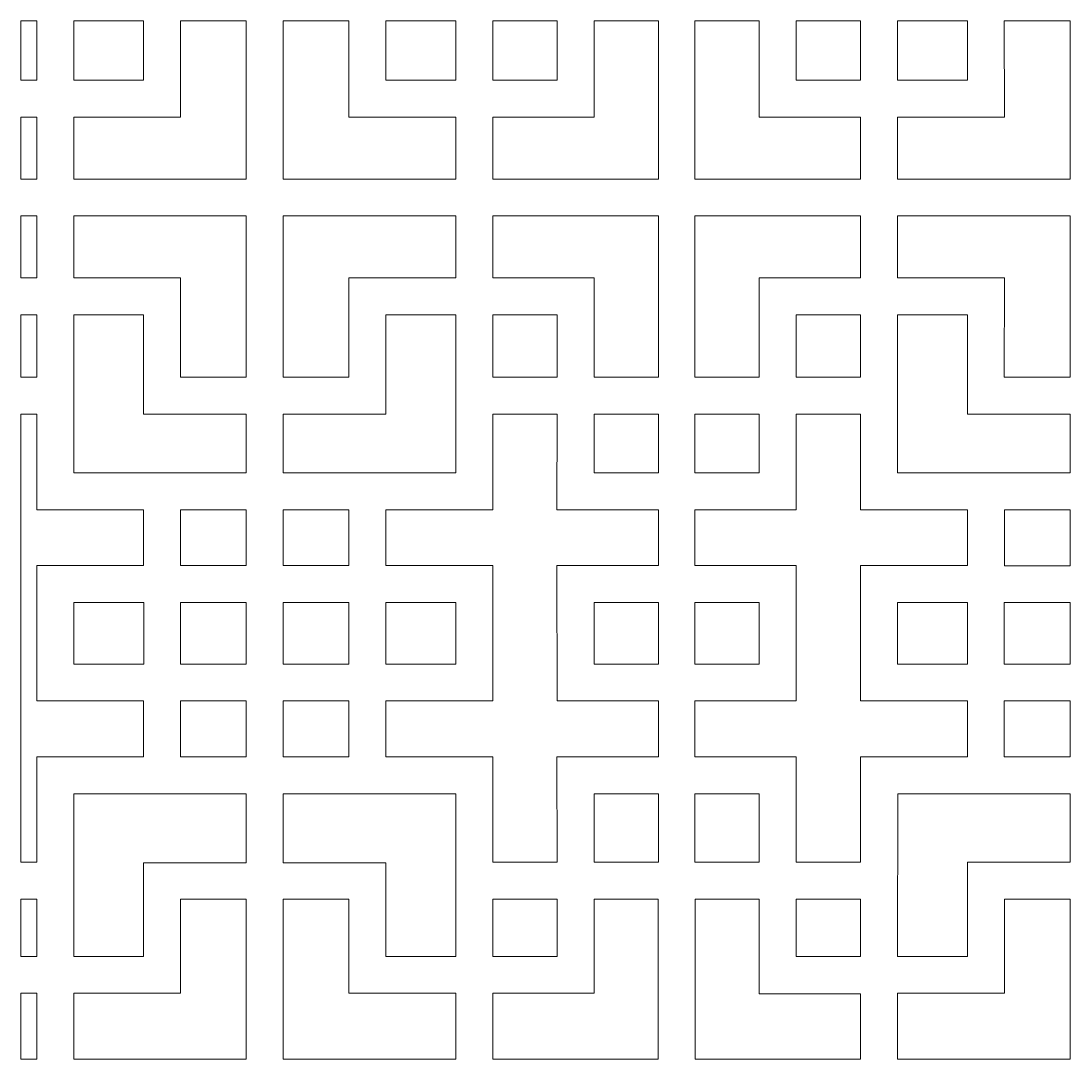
# Model space of a CAD drawing. Header units: centimetres. Extents: x -158 to 158, y -172 to 172.
# Drawn here: x 30.2 to 93.3, y 103.9 to 166.3 of the extents above; entities that cross this region are included whole.
import ezdxf

# ---------------------------------------------------------------- set-up
doc = ezdxf.new("R2010")
doc.units = ezdxf.units.CM
doc.header["$MEASUREMENT"] = 0
doc.layers.add('layer 1', color=7, linetype='Continuous')

msp = doc.modelspace()

# ---------------------------------------------------------------- linework, layer by layer
at = {"layer": 'layer 1', "color": 250, "lineweight": 9}
for points, knots in [([(31.19486, 166.28596), (31.19486, 166.28596), (31.19486, 162.72122), (31.19486, 162.72122), (31.19486, 162.72122), (31.19486, 162.72122), (30.24929, 162.72121), (30.24929, 162.72121), (30.24929, 162.72121), (30.24929, 162.72121), (30.24929, 166.28596), (30.24929, 166.28596), (30.24929, 166.28596), (30.24929, 166.28596), (31.19486, 166.28596), (31.19486, 166.28596)], [0, 0, 0, 0, 0.2, 0.2, 0.2, 0.2, 0.4, 0.4, 0.4, 0.4, 0.6, 0.6, 0.6, 0.6, 1, 1, 1, 1]), ([(37.61953, 166.28596), (37.61953, 166.28596), (37.61953, 162.72122), (37.61953, 162.72122), (37.61953, 162.72122), (37.61953, 162.72122), (33.41973, 162.72122), (33.41973, 162.72122), (33.41973, 162.72122), (33.41973, 162.72122), (33.41973, 166.28596), (33.41973, 166.28596), (33.41973, 166.28596), (33.41973, 166.28596), (37.61953, 166.28596), (37.61953, 166.28596)], [0, 0, 0, 0, 0.2, 0.2, 0.2, 0.2, 0.4, 0.4, 0.4, 0.4, 0.6, 0.6, 0.6, 0.6, 1, 1, 1, 1]), ([(43.79117, 166.28596), (43.79117, 166.28596), (43.79117, 156.78411), (43.79117, 156.78411), (43.79117, 156.78411), (43.79117, 156.78411), (33.41973, 156.78411), (33.41973, 156.78411), (33.41973, 156.78411), (33.41973, 156.78411), (33.41973, 160.49943), (33.41973, 160.49943), (33.41973, 160.49943), (33.41973, 160.49943), (39.84441, 160.49943), (39.84441, 160.49943), (39.84441, 160.49943), (39.84441, 160.49943), (39.84143, 166.28596), (39.84143, 166.28596), (39.84143, 166.28596), (39.84143, 166.28596), (43.79117, 166.28596), (43.79117, 166.28596)], [0, 0, 0, 0, 0.14285714, 0.14285714, 0.14285714, 0.14285714, 0.28571429, 0.28571429, 0.28571429, 0.28571429, 0.42857143, 0.42857143, 0.42857143, 0.42857143, 0.57142857, 0.57142857, 0.57142857, 0.57142857, 0.71428571, 0.71428571, 0.71428571, 0.71428571, 1, 1, 1, 1]), ([(49.96218, 166.28596), (49.96218, 166.28596), (49.95918, 160.49943), (49.95918, 160.49943), (49.95918, 160.49943), (49.95918, 160.49943), (56.38386, 160.49943), (56.38386, 160.49943), (56.38386, 160.49943), (56.38386, 160.49943), (56.38386, 156.78411), (56.38386, 156.78411), (56.38386, 156.78411), (56.38386, 156.78411), (46.01242, 156.78411), (46.01242, 156.78411), (46.01242, 156.78411), (46.01242, 156.78411), (46.01242, 166.28596), (46.01242, 166.28596), (46.01242, 166.28596), (46.01242, 166.28596), (49.96218, 166.28596), (49.96218, 166.28596)], [0, 0, 0, 0, 0.14285714, 0.14285714, 0.14285714, 0.14285714, 0.28571429, 0.28571429, 0.28571429, 0.28571429, 0.42857143, 0.42857143, 0.42857143, 0.42857143, 0.57142857, 0.57142857, 0.57142857, 0.57142857, 0.71428571, 0.71428571, 0.71428571, 0.71428571, 1, 1, 1, 1]), ([(56.38386, 166.28596), (56.38386, 166.28596), (56.38386, 162.72122), (56.38386, 162.72122), (56.38386, 162.72122), (56.38386, 162.72122), (52.18406, 162.72122), (52.18406, 162.72122), (52.18406, 162.72122), (52.18406, 162.72122), (52.18405, 166.28596), (52.18405, 166.28596), (52.18405, 166.28596), (52.18405, 166.28596), (56.38386, 166.28596), (56.38386, 166.28596)], [0, 0, 0, 0, 0.2, 0.2, 0.2, 0.2, 0.4, 0.4, 0.4, 0.4, 0.6, 0.6, 0.6, 0.6, 1, 1, 1, 1]), ([(68.5605, 166.28596), (68.5605, 166.28596), (68.5605, 156.78411), (68.5605, 156.78411), (68.5605, 156.78411), (68.5605, 156.78411), (58.60873, 156.78411), (58.60873, 156.78411), (58.60873, 156.78411), (58.60873, 156.78411), (58.60873, 160.49943), (58.60873, 160.49943), (58.60873, 160.49943), (58.60873, 160.49943), (64.69705, 160.49943), (64.69705, 160.49943), (64.69705, 160.49943), (64.69705, 160.49943), (64.69407, 166.28596), (64.69407, 166.28596), (64.69407, 166.28596), (64.69407, 166.28596), (68.5605, 166.28596), (68.5605, 166.28596)], [0, 0, 0, 0, 0.14285714, 0.14285714, 0.14285714, 0.14285714, 0.28571429, 0.28571429, 0.28571429, 0.28571429, 0.42857143, 0.42857143, 0.42857143, 0.42857143, 0.57142857, 0.57142857, 0.57142857, 0.57142857, 0.71428571, 0.71428571, 0.71428571, 0.71428571, 1, 1, 1, 1]), ([(62.47526, 166.28596), (62.47526, 166.28596), (62.47526, 162.72122), (62.47526, 162.72122), (62.47526, 162.72122), (62.47526, 162.72122), (58.60873, 162.72122), (58.60873, 162.72122), (58.60873, 162.72122), (58.60873, 162.72122), (58.60873, 166.28596), (58.60873, 166.28596), (58.60873, 166.28596), (58.60873, 166.28596), (62.47526, 166.28596), (62.47526, 166.28596)], [0, 0, 0, 0, 0.2, 0.2, 0.2, 0.2, 0.4, 0.4, 0.4, 0.4, 0.6, 0.6, 0.6, 0.6, 1, 1, 1, 1]), ([(74.62106, 166.28596), (74.62106, 166.28596), (74.62105, 160.49943), (74.62105, 160.49943), (74.62105, 160.49943), (74.62105, 160.49943), (80.70937, 160.49943), (80.70937, 160.49943), (80.70937, 160.49943), (80.70937, 160.49943), (80.70937, 156.78411), (80.70937, 156.78411), (80.70937, 156.78411), (80.70937, 156.78411), (70.7576, 156.78411), (70.7576, 156.78411), (70.7576, 156.78411), (70.7576, 156.78411), (70.7576, 166.28596), (70.7576, 166.28596), (70.7576, 166.28596), (70.7576, 166.28596), (74.62106, 166.28596), (74.62106, 166.28596)], [0, 0, 0, 0, 0.14285714, 0.14285714, 0.14285714, 0.14285714, 0.28571429, 0.28571429, 0.28571429, 0.28571429, 0.42857143, 0.42857143, 0.42857143, 0.42857143, 0.57142857, 0.57142857, 0.57142857, 0.57142857, 0.71428571, 0.71428571, 0.71428571, 0.71428571, 1, 1, 1, 1]), ([(80.70936, 166.28596), (80.70936, 166.28596), (80.70937, 162.72122), (80.70937, 162.72122), (80.70937, 162.72122), (80.70937, 162.72122), (76.84284, 162.72122), (76.84284, 162.72122), (76.84284, 162.72122), (76.84284, 162.72122), (76.84284, 166.28596), (76.84284, 166.28596), (76.84284, 166.28596), (76.84284, 166.28596), (80.70936, 166.28596), (80.70936, 166.28596)], [0, 0, 0, 0, 0.2, 0.2, 0.2, 0.2, 0.4, 0.4, 0.4, 0.4, 0.6, 0.6, 0.6, 0.6, 1, 1, 1, 1]), ([(87.13403, 166.28596), (87.13403, 166.28596), (87.13405, 162.72122), (87.13405, 162.72122), (87.13405, 162.72122), (87.13405, 162.72122), (82.93425, 162.72122), (82.93425, 162.72122), (82.93425, 162.72122), (82.93425, 162.72122), (82.93675, 166.28596), (82.93675, 166.28596), (82.93675, 166.28596), (82.93675, 166.28596), (87.13403, 166.28596), (87.13403, 166.28596)], [0, 0, 0, 0, 0.2, 0.2, 0.2, 0.2, 0.4, 0.4, 0.4, 0.4, 0.6, 0.6, 0.6, 0.6, 1, 1, 1, 1]), ([(93.30572, 166.28596), (93.30572, 166.28596), (93.30568, 156.78411), (93.30568, 156.78411), (93.30568, 156.78411), (93.30568, 156.78411), (82.93425, 156.78411), (82.93425, 156.78411), (82.93425, 156.78411), (82.93425, 156.78411), (82.93425, 160.49943), (82.93425, 160.49943), (82.93425, 160.49943), (82.93425, 160.49943), (89.35891, 160.49943), (89.35891, 160.49943), (89.35891, 160.49943), (89.35891, 160.49943), (89.35595, 166.28596), (89.35595, 166.28596), (89.35595, 166.28596), (89.35595, 166.28596), (93.30572, 166.28596), (93.30572, 166.28596)], [0, 0, 0, 0, 0.14285714, 0.14285714, 0.14285714, 0.14285714, 0.28571429, 0.28571429, 0.28571429, 0.28571429, 0.42857143, 0.42857143, 0.42857143, 0.42857143, 0.57142857, 0.57142857, 0.57142857, 0.57142857, 0.71428571, 0.71428571, 0.71428571, 0.71428571, 1, 1, 1, 1]), ([(30.24929, 160.49933), (30.24929, 160.49933), (31.19486, 160.49943), (31.19486, 160.49943), (31.19486, 160.49943), (31.19486, 160.49943), (31.19486, 156.78411), (31.19486, 156.78411), (31.19486, 156.78411), (31.19486, 156.78411), (30.24929, 156.78411), (30.24929, 156.78411), (30.24929, 156.78411), (30.24929, 156.78411), (30.24929, 160.49933), (30.24929, 160.49933)], [0, 0, 0, 0, 0.2, 0.2, 0.2, 0.2, 0.4, 0.4, 0.4, 0.4, 0.6, 0.6, 0.6, 0.6, 1, 1, 1, 1]), ([(30.24929, 154.56339), (30.24929, 154.56339), (31.19486, 154.56325), (31.19486, 154.56325), (31.19486, 154.56325), (31.19486, 154.56325), (31.19486, 150.84793), (31.19486, 150.84793), (31.19486, 150.84793), (31.19486, 150.84793), (30.24929, 150.84793), (30.24929, 150.84793), (30.24929, 150.84793), (30.24929, 150.84793), (30.24929, 154.56339), (30.24929, 154.56339)], [0, 0, 0, 0, 0.2, 0.2, 0.2, 0.2, 0.4, 0.4, 0.4, 0.4, 0.6, 0.6, 0.6, 0.6, 1, 1, 1, 1]), ([(43.79117, 154.56325), (43.79117, 154.56325), (43.79117, 144.86761), (43.79117, 144.86761), (43.79117, 144.86761), (43.79117, 144.86761), (39.84132, 144.86761), (39.84132, 144.86761), (39.84132, 144.86761), (39.84132, 144.86761), (39.84441, 150.84793), (39.84441, 150.84793), (39.84441, 150.84793), (39.84441, 150.84793), (33.41973, 150.84793), (33.41973, 150.84793), (33.41973, 150.84793), (33.41973, 150.84793), (33.41973, 154.56325), (33.41973, 154.56325), (33.41973, 154.56325), (33.41973, 154.56325), (43.79117, 154.56325), (43.79117, 154.56325)], [0, 0, 0, 0, 0.14285714, 0.14285714, 0.14285714, 0.14285714, 0.28571429, 0.28571429, 0.28571429, 0.28571429, 0.42857143, 0.42857143, 0.42857143, 0.42857143, 0.57142857, 0.57142857, 0.57142857, 0.57142857, 0.71428571, 0.71428571, 0.71428571, 0.71428571, 1, 1, 1, 1]), ([(46.01242, 154.56325), (46.01242, 154.56325), (46.01242, 144.86761), (46.01242, 144.86761), (46.01242, 144.86761), (46.01242, 144.86761), (49.96227, 144.86761), (49.96227, 144.86761), (49.96227, 144.86761), (49.96227, 144.86761), (49.95918, 150.84793), (49.95918, 150.84793), (49.95918, 150.84793), (49.95918, 150.84793), (56.38386, 150.84793), (56.38386, 150.84793), (56.38386, 150.84793), (56.38386, 150.84793), (56.38386, 154.56325), (56.38386, 154.56325), (56.38386, 154.56325), (56.38386, 154.56325), (46.01242, 154.56325), (46.01242, 154.56325)], [0, 0, 0, 0, 0.14285714, 0.14285714, 0.14285714, 0.14285714, 0.28571429, 0.28571429, 0.28571429, 0.28571429, 0.42857143, 0.42857143, 0.42857143, 0.42857143, 0.57142857, 0.57142857, 0.57142857, 0.57142857, 0.71428571, 0.71428571, 0.71428571, 0.71428571, 1, 1, 1, 1]), ([(68.5605, 154.56325), (68.5605, 154.56325), (68.5605, 144.86761), (68.5605, 144.86761), (68.5605, 144.86761), (68.5605, 144.86761), (64.69396, 144.86761), (64.69396, 144.86761), (64.69396, 144.86761), (64.69396, 144.86761), (64.69705, 150.84793), (64.69705, 150.84793), (64.69705, 150.84793), (64.69705, 150.84793), (58.60873, 150.84793), (58.60873, 150.84793), (58.60873, 150.84793), (58.60873, 150.84793), (58.60873, 154.56325), (58.60873, 154.56325), (58.60873, 154.56325), (58.60873, 154.56325), (68.5605, 154.56325), (68.5605, 154.56325)], [0, 0, 0, 0, 0.14285714, 0.14285714, 0.14285714, 0.14285714, 0.28571429, 0.28571429, 0.28571429, 0.28571429, 0.42857143, 0.42857143, 0.42857143, 0.42857143, 0.57142857, 0.57142857, 0.57142857, 0.57142857, 0.71428571, 0.71428571, 0.71428571, 0.71428571, 1, 1, 1, 1]), ([(74.62105, 150.84793), (74.62105, 150.84793), (74.62105, 144.86761), (74.62105, 144.86761), (74.62105, 144.86761), (74.62105, 144.86761), (70.7576, 144.86761), (70.7576, 144.86761), (70.7576, 144.86761), (70.7576, 144.86761), (70.7576, 154.56325), (70.7576, 154.56325), (70.7576, 154.56325), (70.7576, 154.56325), (80.70937, 154.56325), (80.70937, 154.56325), (80.70937, 154.56325), (80.70937, 154.56325), (80.70937, 150.84793), (80.70937, 150.84793), (80.70937, 150.84793), (80.70937, 150.84793), (74.62105, 150.84793), (74.62105, 150.84793)], [0, 0, 0, 0, 0.14285714, 0.14285714, 0.14285714, 0.14285714, 0.28571429, 0.28571429, 0.28571429, 0.28571429, 0.42857143, 0.42857143, 0.42857143, 0.42857143, 0.57142857, 0.57142857, 0.57142857, 0.57142857, 0.71428571, 0.71428571, 0.71428571, 0.71428571, 1, 1, 1, 1]), ([(93.30568, 144.86761), (93.30568, 144.86761), (89.35584, 144.86761), (89.35584, 144.86761), (89.35584, 144.86761), (89.35584, 144.86761), (89.35891, 150.84793), (89.35891, 150.84793), (89.35891, 150.84793), (89.35891, 150.84793), (82.93425, 150.84793), (82.93425, 150.84793), (82.93425, 150.84793), (82.93425, 150.84793), (82.93425, 154.56325), (82.93425, 154.56325), (82.93425, 154.56325), (82.93425, 154.56325), (93.30568, 154.56325), (93.30568, 154.56325), (93.30568, 154.56325), (93.30568, 154.56325), (93.30568, 144.86761), (93.30568, 144.86761)], [0, 0, 0, 0, 0.14285714, 0.14285714, 0.14285714, 0.14285714, 0.28571429, 0.28571429, 0.28571429, 0.28571429, 0.42857143, 0.42857143, 0.42857143, 0.42857143, 0.57142857, 0.57142857, 0.57142857, 0.57142857, 0.71428571, 0.71428571, 0.71428571, 0.71428571, 1, 1, 1, 1]), ([(30.24929, 148.62615), (30.24929, 148.62615), (31.19486, 148.62614), (31.19486, 148.62614), (31.19486, 148.62614), (31.19486, 148.62614), (31.19486, 144.86452), (31.19486, 144.86452), (31.19486, 144.86452), (31.19486, 144.86452), (30.24929, 144.86452), (30.24929, 144.86452), (30.24929, 144.86452), (30.24929, 144.86452), (30.24929, 148.62615), (30.24929, 148.62615)], [0, 0, 0, 0, 0.2, 0.2, 0.2, 0.2, 0.4, 0.4, 0.4, 0.4, 0.6, 0.6, 0.6, 0.6, 1, 1, 1, 1]), ([(37.61953, 142.64273), (37.61953, 142.64273), (43.79117, 142.64891), (43.79117, 142.64891), (43.79117, 142.64891), (43.79117, 142.64891), (43.79117, 139.11873), (43.79117, 139.11873), (43.79117, 139.11873), (43.79117, 139.11873), (33.41973, 139.11873), (33.41973, 139.11873), (33.41973, 139.11873), (33.41973, 139.11873), (33.41973, 148.62614), (33.41973, 148.62614), (33.41973, 148.62614), (33.41973, 148.62614), (37.61953, 148.62614), (37.61953, 148.62614), (37.61953, 148.62614), (37.61953, 148.62614), (37.61953, 142.64273), (37.61953, 142.64273)], [0, 0, 0, 0, 0.14285714, 0.14285714, 0.14285714, 0.14285714, 0.28571429, 0.28571429, 0.28571429, 0.28571429, 0.42857143, 0.42857143, 0.42857143, 0.42857143, 0.57142857, 0.57142857, 0.57142857, 0.57142857, 0.71428571, 0.71428571, 0.71428571, 0.71428571, 1, 1, 1, 1]), ([(52.18406, 142.64273), (52.18406, 142.64273), (46.01242, 142.64891), (46.01242, 142.64891), (46.01242, 142.64891), (46.01242, 142.64891), (46.01242, 139.11873), (46.01242, 139.11873), (46.01242, 139.11873), (46.01242, 139.11873), (56.38386, 139.11873), (56.38386, 139.11873), (56.38386, 139.11873), (56.38386, 139.11873), (56.38386, 148.62614), (56.38386, 148.62614), (56.38386, 148.62614), (56.38386, 148.62614), (52.18406, 148.62614), (52.18406, 148.62614), (52.18406, 148.62614), (52.18406, 148.62614), (52.18406, 142.64273), (52.18406, 142.64273)], [0, 0, 0, 0, 0.14285714, 0.14285714, 0.14285714, 0.14285714, 0.28571429, 0.28571429, 0.28571429, 0.28571429, 0.42857143, 0.42857143, 0.42857143, 0.42857143, 0.57142857, 0.57142857, 0.57142857, 0.57142857, 0.71428571, 0.71428571, 0.71428571, 0.71428571, 1, 1, 1, 1]), ([(62.47526, 144.86452), (62.47526, 144.86452), (58.60873, 144.86452), (58.60873, 144.86452), (58.60873, 144.86452), (58.60873, 144.86452), (58.60873, 148.62614), (58.60873, 148.62614), (58.60873, 148.62614), (58.60873, 148.62614), (62.47526, 148.62614), (62.47526, 148.62614), (62.47526, 148.62614), (62.47526, 148.62614), (62.47526, 144.86452), (62.47526, 144.86452)], [0, 0, 0, 0, 0.2, 0.2, 0.2, 0.2, 0.4, 0.4, 0.4, 0.4, 0.6, 0.6, 0.6, 0.6, 1, 1, 1, 1]), ([(80.70937, 144.86452), (80.70937, 144.86452), (76.84284, 144.86452), (76.84284, 144.86452), (76.84284, 144.86452), (76.84284, 144.86452), (76.84284, 148.62614), (76.84284, 148.62614), (76.84284, 148.62614), (76.84284, 148.62614), (80.70937, 148.62614), (80.70937, 148.62614), (80.70937, 148.62614), (80.70937, 148.62614), (80.70937, 144.86452), (80.70937, 144.86452)], [0, 0, 0, 0, 0.2, 0.2, 0.2, 0.2, 0.4, 0.4, 0.4, 0.4, 0.6, 0.6, 0.6, 0.6, 1, 1, 1, 1]), ([(87.13405, 142.64273), (87.13405, 142.64273), (93.30568, 142.64424), (93.30568, 142.64424), (93.30568, 142.64424), (93.30568, 142.64424), (93.30568, 139.11873), (93.30568, 139.11873), (93.30568, 139.11873), (93.30568, 139.11873), (82.94091, 139.11873), (82.94091, 139.11873), (82.94091, 139.11873), (82.94091, 139.11873), (82.93425, 148.62614), (82.93425, 148.62614), (82.93425, 148.62614), (82.93425, 148.62614), (87.13405, 148.62614), (87.13405, 148.62614), (87.13405, 148.62614), (87.13405, 148.62614), (87.13405, 142.64273), (87.13405, 142.64273)], [0, 0, 0, 0, 0.14285714, 0.14285714, 0.14285714, 0.14285714, 0.28571429, 0.28571429, 0.28571429, 0.28571429, 0.42857143, 0.42857143, 0.42857143, 0.42857143, 0.57142857, 0.57142857, 0.57142857, 0.57142857, 0.71428571, 0.71428571, 0.71428571, 0.71428571, 1, 1, 1, 1]), ([(30.24929, 142.64883), (30.24929, 142.64883), (31.19486, 142.64891), (31.19486, 142.64891), (31.19486, 142.64891), (31.19486, 142.64891), (31.19486, 136.89385), (31.19486, 136.89385), (31.19486, 136.89385), (31.19486, 136.89385), (37.61953, 136.89693), (37.61953, 136.89693), (37.61953, 136.89693), (37.61953, 136.89693), (37.61953, 133.53956), (37.61953, 133.53956), (37.61953, 133.53956), (37.61953, 133.53956), (31.19486, 133.53957), (31.19486, 133.53957), (31.19486, 133.53957), (31.19486, 133.53957), (31.19486, 125.39916), (31.19486, 125.39916), (31.19486, 125.39916), (31.19486, 125.39916), (37.61953, 125.39918), (37.61953, 125.39918), (37.61953, 125.39918), (37.61953, 125.39918), (37.61953, 122.05105), (37.61953, 122.05105), (37.61953, 122.05105), (37.61953, 122.05105), (31.19486, 122.05105), (31.19486, 122.05105), (31.19486, 122.05105), (31.19486, 122.05105), (31.19486, 115.70969), (31.19486, 115.70969), (31.19486, 115.70969), (31.19486, 115.70969), (30.24929, 115.70969), (30.24929, 115.70969), (30.24929, 115.70969), (30.24929, 115.70969), (30.24929, 142.64883), (30.24929, 142.64883)], [0, 0, 0, 0, 0.07692308, 0.07692308, 0.07692308, 0.07692308, 0.15384615, 0.15384615, 0.15384615, 0.15384615, 0.23076923, 0.23076923, 0.23076923, 0.23076923, 0.30769231, 0.30769231, 0.30769231, 0.30769231, 0.38461538, 0.38461538, 0.38461538, 0.38461538, 0.46153846, 0.46153846, 0.46153846, 0.46153846, 0.53846154, 0.53846154, 0.53846154, 0.53846154, 0.61538462, 0.61538462, 0.61538462, 0.61538462, 0.69230769, 0.69230769, 0.69230769, 0.69230769, 0.76923077, 0.76923077, 0.76923077, 0.76923077, 0.84615385, 0.84615385, 0.84615385, 0.84615385, 1, 1, 1, 1]), ([(62.45369, 133.53956), (62.45369, 133.53956), (62.46909, 125.39916), (62.46909, 125.39916), (62.46909, 125.39916), (62.46909, 125.39916), (68.5605, 125.39918), (68.5605, 125.39918), (68.5605, 125.39918), (68.5605, 125.39918), (68.5605, 122.05105), (68.5605, 122.05105), (68.5605, 122.05105), (68.5605, 122.05105), (62.4537, 122.05105), (62.4537, 122.05105), (62.4537, 122.05105), (62.4537, 122.05105), (62.46909, 115.70969), (62.46909, 115.70969), (62.46909, 115.70969), (62.46909, 115.70969), (58.60873, 115.70969), (58.60873, 115.70969), (58.60873, 115.70969), (58.60873, 115.70969), (58.60873, 122.05105), (58.60873, 122.05105), (58.60873, 122.05105), (58.60873, 122.05105), (52.18406, 122.05105), (52.18406, 122.05105), (52.18406, 122.05105), (52.18406, 122.05105), (52.18406, 125.39918), (52.18406, 125.39918), (52.18406, 125.39918), (52.18406, 125.39918), (58.60873, 125.39916), (58.60873, 125.39916), (58.60873, 125.39916), (58.60873, 125.39916), (58.60873, 133.53957), (58.60873, 133.53957), (58.60873, 133.53957), (58.60873, 133.53957), (52.18406, 133.53956), (52.18406, 133.53956), (52.18406, 133.53956), (52.18406, 133.53956), (52.18406, 136.89693), (52.18406, 136.89693), (52.18406, 136.89693), (52.18406, 136.89693), (58.60873, 136.89385), (58.60873, 136.89385), (58.60873, 136.89385), (58.60873, 136.89385), (58.60873, 142.64891), (58.60873, 142.64891), (58.60873, 142.64891), (58.60873, 142.64891), (62.46909, 142.64891), (62.46909, 142.64891), (62.46909, 142.64891), (62.46909, 142.64891), (62.4537, 136.89693), (62.4537, 136.89693), (62.4537, 136.89693), (62.4537, 136.89693), (68.5605, 136.89693), (68.5605, 136.89693), (68.5605, 136.89693), (68.5605, 136.89693), (68.5605, 133.53956), (68.5605, 133.53956), (68.5605, 133.53956), (68.5605, 133.53956), (62.45369, 133.53956), (62.45369, 133.53956)], [0, 0, 0, 0, 0.04761905, 0.04761905, 0.04761905, 0.04761905, 0.0952381, 0.0952381, 0.0952381, 0.0952381, 0.14285714, 0.14285714, 0.14285714, 0.14285714, 0.19047619, 0.19047619, 0.19047619, 0.19047619, 0.23809524, 0.23809524, 0.23809524, 0.23809524, 0.28571429, 0.28571429, 0.28571429, 0.28571429, 0.33333333, 0.33333333, 0.33333333, 0.33333333, 0.38095238, 0.38095238, 0.38095238, 0.38095238, 0.42857143, 0.42857143, 0.42857143, 0.42857143, 0.47619048, 0.47619048, 0.47619048, 0.47619048, 0.52380952, 0.52380952, 0.52380952, 0.52380952, 0.57142857, 0.57142857, 0.57142857, 0.57142857, 0.61904762, 0.61904762, 0.61904762, 0.61904762, 0.66666667, 0.66666667, 0.66666667, 0.66666667, 0.71428571, 0.71428571, 0.71428571, 0.71428571, 0.76190476, 0.76190476, 0.76190476, 0.76190476, 0.80952381, 0.80952381, 0.80952381, 0.80952381, 0.85714286, 0.85714286, 0.85714286, 0.85714286, 0.9047619, 0.9047619, 0.9047619, 0.9047619, 1, 1, 1, 1]), ([(68.5605, 139.11564), (68.5605, 139.11564), (64.69397, 139.11564), (64.69397, 139.11564), (64.69397, 139.11564), (64.69397, 139.11564), (64.69397, 142.64273), (64.69397, 142.64273), (64.69397, 142.64273), (64.69397, 142.64273), (68.5605, 142.64273), (68.5605, 142.64273), (68.5605, 142.64273), (68.5605, 142.64273), (68.5605, 139.11564), (68.5605, 139.11564)], [0, 0, 0, 0, 0.2, 0.2, 0.2, 0.2, 0.4, 0.4, 0.4, 0.4, 0.6, 0.6, 0.6, 0.6, 1, 1, 1, 1]), ([(80.70936, 125.39918), (80.70936, 125.39918), (80.70937, 133.53954), (80.70937, 133.53954), (80.70937, 133.53954), (80.70937, 133.53954), (87.13405, 133.53956), (87.13405, 133.53956), (87.13405, 133.53956), (87.13405, 133.53956), (87.13405, 136.89693), (87.13405, 136.89693), (87.13405, 136.89693), (87.13405, 136.89693), (80.70937, 136.89693), (80.70937, 136.89693), (80.70937, 136.89693), (80.70937, 136.89693), (80.70937, 142.64891), (80.70937, 142.64891), (80.70937, 142.64891), (80.70937, 142.64891), (76.84901, 142.64891), (76.84901, 142.64891), (76.84901, 142.64891), (76.84901, 142.64891), (76.84901, 136.89387), (76.84901, 136.89387), (76.84901, 136.89387), (76.84901, 136.89387), (70.7576, 136.89693), (70.7576, 136.89693), (70.7576, 136.89693), (70.7576, 136.89693), (70.7576, 133.53956), (70.7576, 133.53956), (70.7576, 133.53956), (70.7576, 133.53956), (76.84901, 133.53956), (76.84901, 133.53956), (76.84901, 133.53956), (76.84901, 133.53956), (76.84901, 125.39919), (76.84901, 125.39919), (76.84901, 125.39919), (76.84901, 125.39919), (70.7576, 125.39918), (70.7576, 125.39918), (70.7576, 125.39918), (70.7576, 125.39918), (70.7576, 122.05105), (70.7576, 122.05105), (70.7576, 122.05105), (70.7576, 122.05105), (76.84901, 122.05106), (76.84901, 122.05106), (76.84901, 122.05106), (76.84901, 122.05106), (76.84901, 115.70969), (76.84901, 115.70969), (76.84901, 115.70969), (76.84901, 115.70969), (80.70937, 115.70969), (80.70937, 115.70969), (80.70937, 115.70969), (80.70937, 115.70969), (80.70937, 122.05105), (80.70937, 122.05105), (80.70937, 122.05105), (80.70937, 122.05105), (87.13405, 122.05105), (87.13405, 122.05105), (87.13405, 122.05105), (87.13405, 122.05105), (87.13405, 125.39918), (87.13405, 125.39918), (87.13405, 125.39918), (87.13405, 125.39918), (80.70936, 125.39918), (80.70936, 125.39918)], [0, 0, 0, 0, 0.04761905, 0.04761905, 0.04761905, 0.04761905, 0.0952381, 0.0952381, 0.0952381, 0.0952381, 0.14285714, 0.14285714, 0.14285714, 0.14285714, 0.19047619, 0.19047619, 0.19047619, 0.19047619, 0.23809524, 0.23809524, 0.23809524, 0.23809524, 0.28571429, 0.28571429, 0.28571429, 0.28571429, 0.33333333, 0.33333333, 0.33333333, 0.33333333, 0.38095238, 0.38095238, 0.38095238, 0.38095238, 0.42857143, 0.42857143, 0.42857143, 0.42857143, 0.47619048, 0.47619048, 0.47619048, 0.47619048, 0.52380952, 0.52380952, 0.52380952, 0.52380952, 0.57142857, 0.57142857, 0.57142857, 0.57142857, 0.61904762, 0.61904762, 0.61904762, 0.61904762, 0.66666667, 0.66666667, 0.66666667, 0.66666667, 0.71428571, 0.71428571, 0.71428571, 0.71428571, 0.76190476, 0.76190476, 0.76190476, 0.76190476, 0.80952381, 0.80952381, 0.80952381, 0.80952381, 0.85714286, 0.85714286, 0.85714286, 0.85714286, 0.9047619, 0.9047619, 0.9047619, 0.9047619, 1, 1, 1, 1]), ([(74.62105, 139.11564), (74.62105, 139.11564), (70.7576, 139.11564), (70.7576, 139.11564), (70.7576, 139.11564), (70.7576, 139.11564), (70.7576, 142.64273), (70.7576, 142.64273), (70.7576, 142.64273), (70.7576, 142.64273), (74.62105, 142.64273), (74.62105, 142.64273), (74.62105, 142.64273), (74.62105, 142.64273), (74.62105, 139.11564), (74.62105, 139.11564)], [0, 0, 0, 0, 0.2, 0.2, 0.2, 0.2, 0.4, 0.4, 0.4, 0.4, 0.6, 0.6, 0.6, 0.6, 1, 1, 1, 1]), ([(39.84132, 133.53648), (39.84132, 133.53648), (43.79117, 133.53648), (43.79117, 133.53648), (43.79117, 133.53648), (43.79117, 133.53648), (43.79117, 136.89693), (43.79117, 136.89693), (43.79117, 136.89693), (43.79117, 136.89693), (39.84132, 136.89693), (39.84132, 136.89693), (39.84132, 136.89693), (39.84132, 136.89693), (39.84132, 133.53648), (39.84132, 133.53648)], [0, 0, 0, 0, 0.2, 0.2, 0.2, 0.2, 0.4, 0.4, 0.4, 0.4, 0.6, 0.6, 0.6, 0.6, 1, 1, 1, 1]), ([(49.96227, 133.53648), (49.96227, 133.53648), (46.01242, 133.53648), (46.01242, 133.53648), (46.01242, 133.53648), (46.01242, 133.53648), (46.01242, 136.89693), (46.01242, 136.89693), (46.01242, 136.89693), (46.01242, 136.89693), (49.96227, 136.89693), (49.96227, 136.89693), (49.96227, 136.89693), (49.96227, 136.89693), (49.96227, 133.53648), (49.96227, 133.53648)], [0, 0, 0, 0, 0.2, 0.2, 0.2, 0.2, 0.4, 0.4, 0.4, 0.4, 0.6, 0.6, 0.6, 0.6, 1, 1, 1, 1]), ([(93.30505, 133.53446), (93.30505, 133.53446), (89.35781, 133.53446), (89.35781, 133.53446), (89.35781, 133.53446), (89.35781, 133.53446), (89.35781, 136.89968), (89.35781, 136.89968), (89.35781, 136.89968), (89.35781, 136.89968), (93.30505, 136.89968), (93.30505, 136.89968), (93.30505, 136.89968), (93.30505, 136.89968), (93.30505, 133.53446), (93.30505, 133.53446)], [0, 0, 0, 0, 0.2, 0.2, 0.2, 0.2, 0.4, 0.4, 0.4, 0.4, 0.6, 0.6, 0.6, 0.6, 1, 1, 1, 1]), ([(33.41973, 127.62097), (33.41973, 127.62097), (37.62571, 127.62097), (37.62571, 127.62097), (37.62571, 127.62097), (37.62571, 127.62097), (37.62571, 131.31159), (37.62571, 131.31159), (37.62571, 131.31159), (37.62571, 131.31159), (33.41973, 131.31159), (33.41973, 131.31159), (33.41973, 131.31159), (33.41973, 131.31159), (33.41973, 127.62097), (33.41973, 127.62097)], [0, 0, 0, 0, 0.2, 0.2, 0.2, 0.2, 0.4, 0.4, 0.4, 0.4, 0.6, 0.6, 0.6, 0.6, 1, 1, 1, 1]), ([(39.84132, 127.62097), (39.84132, 127.62097), (43.79117, 127.62097), (43.79117, 127.62097), (43.79117, 127.62097), (43.79117, 127.62097), (43.79117, 131.31777), (43.79117, 131.31777), (43.79117, 131.31777), (43.79117, 131.31777), (39.84132, 131.31777), (39.84132, 131.31777), (39.84132, 131.31777), (39.84132, 131.31777), (39.84132, 127.62097), (39.84132, 127.62097)], [0, 0, 0, 0, 0.2, 0.2, 0.2, 0.2, 0.4, 0.4, 0.4, 0.4, 0.6, 0.6, 0.6, 0.6, 1, 1, 1, 1]), ([(49.96227, 127.62097), (49.96227, 127.62097), (46.01242, 127.62097), (46.01242, 127.62097), (46.01242, 127.62097), (46.01242, 127.62097), (46.01242, 131.31777), (46.01242, 131.31777), (46.01242, 131.31777), (46.01242, 131.31777), (49.96227, 131.31777), (49.96227, 131.31777), (49.96227, 131.31777), (49.96227, 131.31777), (49.96227, 127.62097), (49.96227, 127.62097)], [0, 0, 0, 0, 0.2, 0.2, 0.2, 0.2, 0.4, 0.4, 0.4, 0.4, 0.6, 0.6, 0.6, 0.6, 1, 1, 1, 1]), ([(56.38386, 127.62097), (56.38386, 127.62097), (52.17789, 127.62097), (52.17789, 127.62097), (52.17789, 127.62097), (52.17789, 127.62097), (52.17789, 131.31159), (52.17789, 131.31159), (52.17789, 131.31159), (52.17789, 131.31159), (56.38386, 131.31159), (56.38386, 131.31159), (56.38386, 131.31159), (56.38386, 131.31159), (56.38386, 127.62097), (56.38386, 127.62097)], [0, 0, 0, 0, 0.2, 0.2, 0.2, 0.2, 0.4, 0.4, 0.4, 0.4, 0.6, 0.6, 0.6, 0.6, 1, 1, 1, 1]), ([(68.5605, 127.61787), (68.5605, 127.61787), (64.69705, 127.61787), (64.69705, 127.61787), (64.69705, 127.61787), (64.69705, 127.61787), (64.69705, 131.31777), (64.69705, 131.31777), (64.69705, 131.31777), (64.69705, 131.31777), (68.5605, 131.31777), (68.5605, 131.31777), (68.5605, 131.31777), (68.5605, 131.31777), (68.5605, 127.61787), (68.5605, 127.61787)], [0, 0, 0, 0, 0.2, 0.2, 0.2, 0.2, 0.4, 0.4, 0.4, 0.4, 0.6, 0.6, 0.6, 0.6, 1, 1, 1, 1]), ([(74.62105, 127.61787), (74.62105, 127.61787), (70.75452, 127.61787), (70.75452, 127.61787), (70.75452, 127.61787), (70.75452, 127.61787), (70.75452, 131.31777), (70.75452, 131.31777), (70.75452, 131.31777), (70.75452, 131.31777), (74.62105, 131.31777), (74.62105, 131.31777), (74.62105, 131.31777), (74.62105, 131.31777), (74.62105, 127.61787), (74.62105, 127.61787)], [0, 0, 0, 0, 0.2, 0.2, 0.2, 0.2, 0.4, 0.4, 0.4, 0.4, 0.6, 0.6, 0.6, 0.6, 1, 1, 1, 1]), ([(87.14022, 127.62097), (87.14022, 127.62097), (82.93425, 127.62097), (82.93425, 127.62097), (82.93425, 127.62097), (82.93425, 127.62097), (82.93425, 131.31159), (82.93425, 131.31159), (82.93425, 131.31159), (82.93425, 131.31159), (87.14022, 131.31159), (87.14022, 131.31159), (87.14022, 131.31159), (87.14022, 131.31159), (87.14022, 127.62097), (87.14022, 127.62097)], [0, 0, 0, 0, 0.2, 0.2, 0.2, 0.2, 0.4, 0.4, 0.4, 0.4, 0.6, 0.6, 0.6, 0.6, 1, 1, 1, 1]), ([(93.30568, 127.62097), (93.30568, 127.62097), (89.35584, 127.62097), (89.35584, 127.62097), (89.35584, 127.62097), (89.35584, 127.62097), (89.35584, 131.31777), (89.35584, 131.31777), (89.35584, 131.31777), (89.35584, 131.31777), (93.30568, 131.31777), (93.30568, 131.31777), (93.30568, 131.31777), (93.30568, 131.31777), (93.30568, 127.62097), (93.30568, 127.62097)], [0, 0, 0, 0, 0.2, 0.2, 0.2, 0.2, 0.4, 0.4, 0.4, 0.4, 0.6, 0.6, 0.6, 0.6, 1, 1, 1, 1]), ([(39.84132, 122.04798), (39.84132, 122.04798), (43.79117, 122.04798), (43.79117, 122.04798), (43.79117, 122.04798), (43.79117, 122.04798), (43.79117, 125.39918), (43.79117, 125.39918), (43.79117, 125.39918), (43.79117, 125.39918), (39.84132, 125.39918), (39.84132, 125.39918), (39.84132, 125.39918), (39.84132, 125.39918), (39.84132, 122.04798), (39.84132, 122.04798)], [0, 0, 0, 0, 0.2, 0.2, 0.2, 0.2, 0.4, 0.4, 0.4, 0.4, 0.6, 0.6, 0.6, 0.6, 1, 1, 1, 1]), ([(49.96227, 122.04798), (49.96227, 122.04798), (46.01242, 122.04798), (46.01242, 122.04798), (46.01242, 122.04798), (46.01242, 122.04798), (46.01242, 125.39918), (46.01242, 125.39918), (46.01242, 125.39918), (46.01242, 125.39918), (49.96227, 125.39918), (49.96227, 125.39918), (49.96227, 125.39918), (49.96227, 125.39918), (49.96227, 122.04798), (49.96227, 122.04798)], [0, 0, 0, 0, 0.2, 0.2, 0.2, 0.2, 0.4, 0.4, 0.4, 0.4, 0.6, 0.6, 0.6, 0.6, 1, 1, 1, 1]), ([(93.30568, 122.04798), (93.30568, 122.04798), (89.35584, 122.04798), (89.35584, 122.04798), (89.35584, 122.04798), (89.35584, 122.04798), (89.35584, 125.39918), (89.35584, 125.39918), (89.35584, 125.39918), (89.35584, 125.39918), (93.30568, 125.39918), (93.30568, 125.39918), (93.30568, 125.39918), (93.30568, 125.39918), (93.30568, 122.04798), (93.30568, 122.04798)], [0, 0, 0, 0, 0.2, 0.2, 0.2, 0.2, 0.4, 0.4, 0.4, 0.4, 0.6, 0.6, 0.6, 0.6, 1, 1, 1, 1]), ([(33.41973, 119.82617), (33.41973, 119.82617), (33.41973, 110.04414), (33.41973, 110.04414), (33.41973, 110.04414), (33.41973, 110.04414), (37.62142, 110.04414), (37.62142, 110.04414), (37.62142, 110.04414), (37.62142, 110.04414), (37.61953, 115.66805), (37.61953, 115.66805), (37.61953, 115.66805), (37.61953, 115.66805), (43.79117, 115.66805), (43.79117, 115.66805), (43.79117, 115.66805), (43.79117, 115.66805), (43.79117, 119.82617), (43.79117, 119.82617), (43.79117, 119.82617), (43.79117, 119.82617), (33.41973, 119.82617), (33.41973, 119.82617)], [0, 0, 0, 0, 0.14285714, 0.14285714, 0.14285714, 0.14285714, 0.28571429, 0.28571429, 0.28571429, 0.28571429, 0.42857143, 0.42857143, 0.42857143, 0.42857143, 0.57142857, 0.57142857, 0.57142857, 0.57142857, 0.71428571, 0.71428571, 0.71428571, 0.71428571, 1, 1, 1, 1]), ([(56.38386, 119.82617), (56.38386, 119.82617), (56.38386, 110.04414), (56.38386, 110.04414), (56.38386, 110.04414), (56.38386, 110.04414), (52.18217, 110.04414), (52.18217, 110.04414), (52.18217, 110.04414), (52.18217, 110.04414), (52.18406, 115.66805), (52.18406, 115.66805), (52.18406, 115.66805), (52.18406, 115.66805), (46.01242, 115.66805), (46.01242, 115.66805), (46.01242, 115.66805), (46.01242, 115.66805), (46.01242, 119.82617), (46.01242, 119.82617), (46.01242, 119.82617), (46.01242, 119.82617), (56.38386, 119.82617), (56.38386, 119.82617)], [0, 0, 0, 0, 0.14285714, 0.14285714, 0.14285714, 0.14285714, 0.28571429, 0.28571429, 0.28571429, 0.28571429, 0.42857143, 0.42857143, 0.42857143, 0.42857143, 0.57142857, 0.57142857, 0.57142857, 0.57142857, 0.71428571, 0.71428571, 0.71428571, 0.71428571, 1, 1, 1, 1]), ([(68.5605, 115.71278), (68.5605, 115.71278), (64.69705, 115.71278), (64.69705, 115.71278), (64.69705, 115.71278), (64.69705, 115.71278), (64.69705, 119.82617), (64.69705, 119.82617), (64.69705, 119.82617), (64.69705, 119.82617), (68.5605, 119.82617), (68.5605, 119.82617), (68.5605, 119.82617), (68.5605, 119.82617), (68.5605, 115.71278), (68.5605, 115.71278)], [0, 0, 0, 0, 0.2, 0.2, 0.2, 0.2, 0.4, 0.4, 0.4, 0.4, 0.6, 0.6, 0.6, 0.6, 1, 1, 1, 1]), ([(74.62105, 115.71278), (74.62105, 115.71278), (70.7576, 115.71278), (70.7576, 115.71278), (70.7576, 115.71278), (70.7576, 115.71278), (70.7576, 119.82617), (70.7576, 119.82617), (70.7576, 119.82617), (70.7576, 119.82617), (74.62105, 119.82617), (74.62105, 119.82617), (74.62105, 119.82617), (74.62105, 119.82617), (74.62105, 115.71278), (74.62105, 115.71278)], [0, 0, 0, 0, 0.2, 0.2, 0.2, 0.2, 0.4, 0.4, 0.4, 0.4, 0.6, 0.6, 0.6, 0.6, 1, 1, 1, 1]), ([(82.95413, 119.82626), (82.95413, 119.82626), (93.30568, 119.82617), (93.30568, 119.82617), (93.30568, 119.82617), (93.30568, 119.82617), (93.30568, 115.70969), (93.30568, 115.70969), (93.30568, 115.70969), (93.30568, 115.70969), (87.13405, 115.71026), (87.13405, 115.71026), (87.13405, 115.71026), (87.13405, 115.71026), (87.13405, 110.04414), (87.13405, 110.04414), (87.13405, 110.04414), (87.13405, 110.04414), (82.93425, 110.04414), (82.93425, 110.04414), (82.93425, 110.04414), (82.93425, 110.04414), (82.95413, 119.82626), (82.95413, 119.82626)], [0, 0, 0, 0, 0.14285714, 0.14285714, 0.14285714, 0.14285714, 0.28571429, 0.28571429, 0.28571429, 0.28571429, 0.42857143, 0.42857143, 0.42857143, 0.42857143, 0.57142857, 0.57142857, 0.57142857, 0.57142857, 0.71428571, 0.71428571, 0.71428571, 0.71428571, 1, 1, 1, 1]), ([(30.24929, 113.48801), (30.24929, 113.48801), (31.19486, 113.48791), (31.19486, 113.48791), (31.19486, 113.48791), (31.19486, 113.48791), (31.19486, 110.04414), (31.19486, 110.04414), (31.19486, 110.04414), (31.19486, 110.04414), (30.24929, 110.04414), (30.24929, 110.04414), (30.24929, 110.04414), (30.24929, 110.04414), (30.24929, 113.48801), (30.24929, 113.48801)], [0, 0, 0, 0, 0.2, 0.2, 0.2, 0.2, 0.4, 0.4, 0.4, 0.4, 0.6, 0.6, 0.6, 0.6, 1, 1, 1, 1]), ([(43.79117, 103.8725), (43.79117, 103.8725), (43.79117, 113.48791), (43.79117, 113.48791), (43.79117, 113.48791), (43.79117, 113.48791), (39.84441, 113.48791), (39.84441, 113.48791), (39.84441, 113.48791), (39.84441, 113.48791), (39.84441, 107.82235), (39.84441, 107.82235), (39.84441, 107.82235), (39.84441, 107.82235), (33.41665, 107.82235), (33.41665, 107.82235), (33.41665, 107.82235), (33.41665, 107.82235), (33.41665, 103.8725), (33.41665, 103.8725), (33.41665, 103.8725), (33.41665, 103.8725), (43.79117, 103.8725), (43.79117, 103.8725)], [0, 0, 0, 0, 0.14285714, 0.14285714, 0.14285714, 0.14285714, 0.28571429, 0.28571429, 0.28571429, 0.28571429, 0.42857143, 0.42857143, 0.42857143, 0.42857143, 0.57142857, 0.57142857, 0.57142857, 0.57142857, 0.71428571, 0.71428571, 0.71428571, 0.71428571, 1, 1, 1, 1]), ([(46.01242, 103.8725), (46.01242, 103.8725), (46.01242, 113.48791), (46.01242, 113.48791), (46.01242, 113.48791), (46.01242, 113.48791), (49.95918, 113.48791), (49.95918, 113.48791), (49.95918, 113.48791), (49.95918, 113.48791), (49.95918, 107.82235), (49.95918, 107.82235), (49.95918, 107.82235), (49.95918, 107.82235), (56.38694, 107.82235), (56.38694, 107.82235), (56.38694, 107.82235), (56.38694, 107.82235), (56.38694, 103.8725), (56.38694, 103.8725), (56.38694, 103.8725), (56.38694, 103.8725), (46.01242, 103.8725), (46.01242, 103.8725)], [0, 0, 0, 0, 0.14285714, 0.14285714, 0.14285714, 0.14285714, 0.28571429, 0.28571429, 0.28571429, 0.28571429, 0.42857143, 0.42857143, 0.42857143, 0.42857143, 0.57142857, 0.57142857, 0.57142857, 0.57142857, 0.71428571, 0.71428571, 0.71428571, 0.71428571, 1, 1, 1, 1]), ([(58.60873, 103.8725), (58.60873, 103.8725), (58.60873, 107.82235), (58.60873, 107.82235), (58.60873, 107.82235), (58.60873, 107.82235), (64.69705, 107.82234), (64.69705, 107.82234), (64.69705, 107.82234), (64.69705, 107.82234), (64.69705, 113.48791), (64.69705, 113.48791), (64.69705, 113.48791), (64.69705, 113.48791), (68.55433, 113.48791), (68.55433, 113.48791), (68.55433, 113.48791), (68.55433, 113.48791), (68.55433, 103.8725), (68.55433, 103.8725), (68.55433, 103.8725), (68.55433, 103.8725), (58.60873, 103.8725), (58.60873, 103.8725)], [0, 0, 0, 0, 0.14285714, 0.14285714, 0.14285714, 0.14285714, 0.28571429, 0.28571429, 0.28571429, 0.28571429, 0.42857143, 0.42857143, 0.42857143, 0.42857143, 0.57142857, 0.57142857, 0.57142857, 0.57142857, 0.71428571, 0.71428571, 0.71428571, 0.71428571, 1, 1, 1, 1]), ([(62.47526, 110.04414), (62.47526, 110.04414), (58.60873, 110.04414), (58.60873, 110.04414), (58.60873, 110.04414), (58.60873, 110.04414), (58.60873, 113.48791), (58.60873, 113.48791), (58.60873, 113.48791), (58.60873, 113.48791), (62.47526, 113.48791), (62.47526, 113.48791), (62.47526, 113.48791), (62.47526, 113.48791), (62.47526, 110.04414), (62.47526, 110.04414)], [0, 0, 0, 0, 0.2, 0.2, 0.2, 0.2, 0.4, 0.4, 0.4, 0.4, 0.6, 0.6, 0.6, 0.6, 1, 1, 1, 1]), ([(74.62105, 107.79078), (74.62105, 107.79078), (80.70937, 107.79078), (80.70937, 107.79078), (80.70937, 107.79078), (80.70937, 107.79078), (80.70937, 103.8725), (80.70937, 103.8725), (80.70937, 103.8725), (80.70937, 103.8725), (70.76377, 103.8725), (70.76377, 103.8725), (70.76377, 103.8725), (70.76377, 103.8725), (70.76377, 113.48791), (70.76377, 113.48791), (70.76377, 113.48791), (70.76377, 113.48791), (74.62105, 113.48791), (74.62105, 113.48791), (74.62105, 113.48791), (74.62105, 113.48791), (74.62105, 107.79078), (74.62105, 107.79078)], [0, 0, 0, 0, 0.14285714, 0.14285714, 0.14285714, 0.14285714, 0.28571429, 0.28571429, 0.28571429, 0.28571429, 0.42857143, 0.42857143, 0.42857143, 0.42857143, 0.57142857, 0.57142857, 0.57142857, 0.57142857, 0.71428571, 0.71428571, 0.71428571, 0.71428571, 1, 1, 1, 1]), ([(80.70937, 110.04414), (80.70937, 110.04414), (76.84284, 110.04414), (76.84284, 110.04414), (76.84284, 110.04414), (76.84284, 110.04414), (76.84284, 113.48791), (76.84284, 113.48791), (76.84284, 113.48791), (76.84284, 113.48791), (80.70937, 113.48791), (80.70937, 113.48791), (80.70937, 113.48791), (80.70937, 113.48791), (80.70937, 110.04414), (80.70937, 110.04414)], [0, 0, 0, 0, 0.2, 0.2, 0.2, 0.2, 0.4, 0.4, 0.4, 0.4, 0.6, 0.6, 0.6, 0.6, 1, 1, 1, 1]), ([(89.35893, 107.82235), (89.35893, 107.82235), (89.35892, 113.48791), (89.35892, 113.48791), (89.35892, 113.48791), (89.35892, 113.48791), (93.30568, 113.48791), (93.30568, 113.48791), (93.30568, 113.48791), (93.30568, 113.48791), (93.30568, 103.8725), (93.30568, 103.8725), (93.30568, 103.8725), (93.30568, 103.8725), (82.93116, 103.8725), (82.93116, 103.8725), (82.93116, 103.8725), (82.93116, 103.8725), (82.93116, 107.82235), (82.93116, 107.82235), (82.93116, 107.82235), (82.93116, 107.82235), (89.35893, 107.82235), (89.35893, 107.82235)], [0, 0, 0, 0, 0.14285714, 0.14285714, 0.14285714, 0.14285714, 0.28571429, 0.28571429, 0.28571429, 0.28571429, 0.42857143, 0.42857143, 0.42857143, 0.42857143, 0.57142857, 0.57142857, 0.57142857, 0.57142857, 0.71428571, 0.71428571, 0.71428571, 0.71428571, 1, 1, 1, 1]), ([(30.24929, 107.8223), (30.24929, 107.8223), (31.19486, 107.82235), (31.19486, 107.82235), (31.19486, 107.82235), (31.19486, 107.82235), (31.19486, 103.8725), (31.19486, 103.8725), (31.19486, 103.8725), (31.19486, 103.8725), (30.24929, 103.87249), (30.24929, 103.87249), (30.24929, 103.87249), (30.24929, 103.87249), (30.24929, 107.8223), (30.24929, 107.8223)], [0, 0, 0, 0, 0.2, 0.2, 0.2, 0.2, 0.4, 0.4, 0.4, 0.4, 0.6, 0.6, 0.6, 0.6, 1, 1, 1, 1])]:
    msp.add_open_spline(points, degree=3, knots=knots, dxfattribs=at)

doc.saveas('drawing.dxf')
